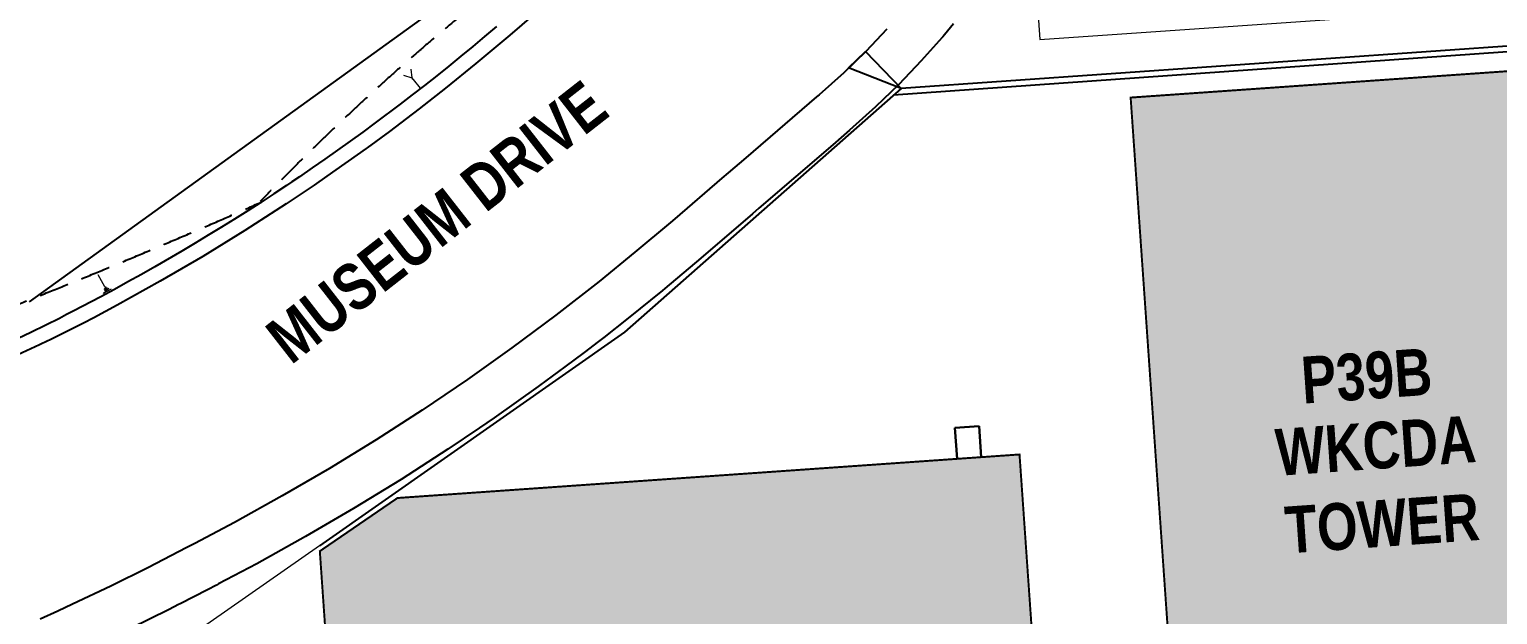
# Model space of a CAD drawing. Header units: millimetres. Extents: x 306 to 836129804, y -168137 to 818603917.
# Drawn here: x 834388714 to 834482886, y 818095066 to 818132560 of the extents above; entities that cross this region are included whole.
import ezdxf
from ezdxf.xclip import XClip

# ---------------------------------------------------------------- set-up
doc = ezdxf.new("R2010")
doc.units = ezdxf.units.MM
doc.header["$LTSCALE"] = 3
doc.header["$XCLIPFRAME"] = 0
doc.linetypes.add('BORDER2', pattern=[0.875, 0.25, -0.125, 0.25, -0.125, 0, -0.125])
doc.linetypes.add('XXXXX-PIW-DWG-P00-XXXX-R100-WS4-00$0$XXXXX-PIW-P-WHCGRDP1-XXX$0$HIDDEN', pattern=[9.525, 6.35, -3.175])
doc.layers.get('Defpoints').update_dxf_attribs({"color": 32})
for name, color, linetype in [('00_Xref', 7, 'Continuous'), ('AR-ROAD_AR_BS_MI_', 251, 'Continuous'), ('UAJ_M+', 251, 'Continuous'), ('XXXXX-PIW-DWG-P00-XXXX-R100-WS4-00$0$XXXXX-PIW-P-WHCGRDP1-XXX$0$MMH125__', 253, 'XXXXX-PIW-DWG-P00-XXXX-R100-WS4-00$0$XXXXX-PIW-P-WHCGRDP1-XXX$0$HIDDEN'), ('XXXXX-PIW-DWG-P00-XXXX-R100-WS4-00$0$XXXXX-PIW-P-WHCGRDP1-XXX$0$MMH813__', 253, 'Continuous'), ('XXXXX-PIW-DWG-P00-XXXX-R100-WS4-00$0$XXXXX-PIW-P-WHCGRDP1_RUN IN AND OUT-XXX$0$MMH813_S', 253, 'Continuous')]:
    doc.layers.add(name, color=color, linetype=linetype)
for name, color, linetype, lineweight in [('UAJ-00ANNO-t', 7, 'Continuous', 5), ('UAJ-27ROOF-d', 251, 'Continuous', 5), ('XXXXX-PIW-DWG-P00-XXXX-R100-WS4-00$0$XXXXX-PIW-P-WHCGRDP1-XXX$0$MMH125CS', 253, 'Continuous', 18), ('XXXXX-PIW-DWG-P00-XXXX-R100-WS4-00$0$XXXXX-PIW-P-WHCGRDP1-XXX$0$MMH125FS', 253, 'Continuous', 18)]:
    doc.layers.add(name, color=color, linetype=linetype, lineweight=lineweight)
doc.styles.add('_BOLD', font='arialbd.ttf', dxfattribs={"width": 0.8})

# ---------------------------------------------------------------- blocks, each defined once
blk = doc.blocks.new('XXXXX-PIW-DWG-P00-XXXX-R100-WS4-00$0$XXXXX-PIW-P-WHCGRDP1-XXX$0$FILL-SLOPE')
at = {"flags": 128}
blk.add_lwpolyline([(-0.06, 0.25), (0.06, 0.25), (-0.03772, 0.22678), (0.0279, 0.22678), (-0.02004, 0.20996), (0.02116, 0.20892), (-0.01586, 0.19736), (0, 0.18052), (0, 0)], dxfattribs=at)
blk = doc.blocks.new('XXXXX-PIW-DWG-P00-XXXX-R100-WS4-00$0$XXXXX-PIW-P-WHCGRDP1-XXX$0$CUT-SLOPE')
at = {"layer": 'XXXXX-PIW-DWG-P00-XXXX-R100-WS4-00$0$XXXXX-PIW-P-WHCGRDP1-XXX$0$MMH125CS'}
for p, q in [((0.4, 16.5), (-0.5, 16)), ((-0.5, 16), (0.4, 15.5)), ((0.4, 15.5), (-0.5, 15)), ((-0.5, 15), (0.4, 14.5)), ((0, 17), (0.4, 16.5)), ((0.4, 14.5), (0, 14)), ((0, 14), (0, 0))]:
    blk.add_line(p, q, dxfattribs=at)
at = {"layer": 'XXXXX-PIW-DWG-P00-XXXX-R100-WS4-00$0$XXXXX-PIW-P-WHCGRDP1-XXX$0$MMH125CS', "ltscale": 0.5}
for points in [[(-5.7, 25.8), (0, 17)], [(5.7, 25.8), (0, 17)]]:
    blk.add_lwpolyline(points, dxfattribs=at)
blk = doc.blocks.new('x-baseplan')
at = {"layer": 'AR-ROAD_AR_BS_MI_', "color": 8}
blk.add_line((834388.714, 818115.097), (834421.217, 818138.544), dxfattribs=at)
at = {"layer": 'XXXXX-PIW-DWG-P00-XXXX-R100-WS4-00$0$XXXXX-PIW-P-WHCGRDP1-XXX$0$MMH125__', "color": 8, "ltscale": 0.1, "elevation": 5.715, "flags": 128}
for points in [[(834438.05, 818156.683, 0.003233), (834435.34, 818152.641, -0.097001), (834420.522, 818136.729, 0.037763), (834403.526, 818121.523, 11.538047)], [(834360.171, 818098.89, -0.158227), (834374.935, 818110.054, 0.019094), (834403.555, 818121.479, -0.212095)]]:
    blk.add_lwpolyline(points, format="xyb", dxfattribs=at)
at = {"layer": 'XXXXX-PIW-DWG-P00-XXXX-R100-WS4-00$0$XXXXX-PIW-P-WHCGRDP1-XXX$0$MMH813__', "color": 8, "ltscale": 0.005142, "elevation": 5.715}
blk.add_lwpolyline([(834418.668, 818132.751), (834417.911, 818132.108), (834417.149, 818131.471), (834416.383, 818130.839), (834415.613, 818130.213), (834414.838, 818129.591), (834414.059, 818128.976), (834413.275, 818128.365), (834412.488, 818127.761), (834410.9, 818126.568), (834410.1, 818125.98), (834409.296, 818125.397), (834408.487, 818124.82), (834407.675, 818124.249), (834406.859, 818123.683), (834406.039, 818123.124), (834405.546, 818122.791), (834405.215, 818122.569), (834404.387, 818122.021), (834403.555, 818121.479), (834402.719, 818120.942), (834401.88, 818120.411), (834401.037, 818119.886), (834400.191, 818119.367), (834399.341, 818118.854), (834398.487, 818118.347), (834396.769, 818117.35), (834395.905, 818116.861), (834395.037, 818116.378), (834394.167, 818115.901), (834393.292, 818115.43), (834391.534, 818114.506), (834391.106, 818114.286), (834390.646, 818114.045), (834389.769, 818113.6), (834388.802, 818113.132), (834387.993, 818112.757)], dxfattribs=at)
at = {"layer": 'XXXXX-PIW-DWG-P00-XXXX-R100-WS4-00$0$XXXXX-PIW-P-WHCGRDP1-XXX$0$MMH813__', "color": 8, "ltscale": 0.005142}
for points in [[(834443.715, 818132.571, 5.538), (834442.355, 818131.152, 5.523), (834440.943, 818129.785, 5.51), (834439.361, 818128.37, 5.498), (834439.21, 818128.237, 5.497), (834434.658, 818124.329, 5.401), (834433.542, 818123.376, 5.416), (834433.137, 818123.029, 5.423), (834430.103, 818120.423, 5.484), (834429.826, 818120.188, 5.485), (834427.557, 818118.278, 5.498), (834425.254, 818116.41, 5.518), (834422.485, 818114.257, 5.549), (834419.669, 818112.166, 5.589), (834416.808, 818110.137, 5.638), (834413.902, 818108.172, 5.642), (834410.954, 818106.271, 5.655), (834407.965, 818104.436, 5.676), (834404.936, 818102.668, 5.706), (834401.869, 818100.966, 5.744), (834399.329, 818099.623, 5.782), (834398.765, 818099.333, 5.791), (834396.359, 818098.093, 5.829), (834393.933, 818096.894, 5.868), (834391.486, 818095.736, 5.907), (834390.537, 818095.296, 5.923), (834389.412, 818094.774, 5.941)], [(834447.996, 818132.923, 5.78), (834447.411, 818132.222, 5.772), (834447.301, 818132.092, 5.77), (834447.253, 818132.036, 5.77), (834445.92, 818130.537, 5.753), (834444.482, 818129.036, 5.737), (834442.988, 818127.59, 5.724), (834441.315, 818126.094, 5.712), (834440.245, 818125.156, 5.692), (834435.495, 818121.1, 5.63), (834435.091, 818120.753, 5.637), (834431.779, 818117.911, 5.699), (834429.468, 818115.965, 5.713), (834429.318, 818115.841, 5.714), (834427.121, 818114.062, 5.732), (834425.55, 818112.828, 5.75), (834425.221, 818112.574, 5.753), (834424.3, 818111.869, 5.764), (834423.053, 818110.93, 5.781), (834421.431, 818109.738, 5.803), (834421.358, 818109.685, 5.805), (834418.516, 818107.671, 5.852), (834417.594, 818107.037, 5.853), (834415.556, 818105.669, 5.856), (834412.552, 818103.732, 5.869), (834409.506, 818101.863, 5.89), (834406.42, 818100.061, 5.92), (834403.295, 818098.327, 5.959), (834400.846, 818097.031, 5.994), (834400.707, 818096.959, 5.996), (834400.132, 818096.663, 6.005), (834398.396, 818095.765, 6.032), (834398.283, 818095.706, 6.034), (834397.681, 818095.4, 6.044), (834395.209, 818094.179, 6.082)], [(834423.236, 818135.386, 0), (834419.52, 818132.197, 0), (834417.478, 818130.477, 0), (834417.344, 818130.367, 0), (834415.403, 818128.795, 0), (834414.014, 818127.704, 0), (834413.724, 818127.48, 0), (834412.91, 818126.857, 0), (834411.808, 818126.027, 0), (834410.374, 818124.974, 0), (834410.31, 818124.927, 0), (834407.798, 818123.147, 0), (834406.983, 818122.587, 0), (834405.181, 818121.377, 0), (834402.527, 818119.666, 0), (834399.835, 818118.013, 0), (834397.108, 818116.421, 0), (834394.346, 818114.889, 0), (834392.839, 818114.086, 0), (834392.182, 818113.742, 0), (834391.551, 818113.418, 0), (834389.999, 818112.658, 0), (834389.898, 818112.609, 0), (834389.359, 818112.353, 0), (834387.151, 818111.325, 0)], [(834418.668, 818132.751, 4.768), (834417.911, 818132.108, 4.773), (834417.149, 818131.471, 4.778), (834416.383, 818130.839, 4.785), (834415.613, 818130.213, 4.792), (834414.838, 818129.591, 4.799), (834414.059, 818128.976, 4.81), (834413.275, 818128.365, 4.819), (834412.488, 818127.761, 4.829), (834410.9, 818126.568, 4.854), (834410.1, 818125.98, 4.866), (834409.296, 818125.397, 4.881), (834408.487, 818124.82, 4.896), (834407.675, 818124.249, 4.911), (834406.859, 818123.683, 4.932), (834406.039, 818123.124, 4.958), (834405.546, 818122.791, 4.974), (834405.215, 818122.569, 4.985), (834404.387, 818122.021, 5.012), (834403.555, 818121.479, 5.041), (834402.719, 818120.942, 5.071), (834401.88, 818120.411, 5.099), (834401.037, 818119.886, 5.131), (834400.191, 818119.367, 5.163), (834399.341, 818118.854, 5.194), (834398.487, 818118.347, 5.229), (834396.769, 818117.35, 5.298), (834395.905, 818116.861, 5.335), (834395.037, 818116.378, 5.372), (834394.167, 818115.901, 5.409), (834393.292, 818115.43, 5.448), (834391.534, 818114.506, 5.527), (834391.106, 818114.286, 5.547), (834390.646, 818114.045, 5.569), (834389.769, 818113.6, 5.611), (834388.802, 818113.132, 5.656), (834387.993, 818112.757, 5.693)]]:
    blk.add_polyline3d(points, dxfattribs=at)
at = {"layer": 'XXXXX-PIW-DWG-P00-XXXX-R100-WS4-00$0$XXXXX-PIW-P-WHCGRDP1_RUN IN AND OUT-XXX$0$MMH813_S', "color": 8}
blk.add_lwpolyline([(834442.34, 818131.137), (834444.628, 818128.772), (834441.262, 818130.093), (834442.34, 818131.137)], dxfattribs=at)
at = {"layer": 'XXXXX-PIW-DWG-P00-XXXX-R100-WS4-00$0$XXXXX-PIW-P-WHCGRDP1-XXX$0$MMH125CS', "color": 8, "xscale": 0.05163768119492416, "yscale": 0.05163768119492416, "zscale": 0.05163768119492416, "rotation": 39.15769178441373}
blk.add_blockref('XXXXX-PIW-DWG-P00-XXXX-R100-WS4-00$0$XXXXX-PIW-P-WHCGRDP1-XXX$0$CUT-SLOPE', (834413.79, 818128.785), dxfattribs=at)
at = {"layer": 'XXXXX-PIW-DWG-P00-XXXX-R100-WS4-00$0$XXXXX-PIW-P-WHCGRDP1-XXX$0$MMH125FS', "color": 8, "ltscale": 100, "xscale": 4.815153737899259, "yscale": 4.815153737899259, "zscale": 4.815153737899259, "rotation": 208.7564468288244}
blk.add_blockref('XXXXX-PIW-DWG-P00-XXXX-R100-WS4-00$0$XXXXX-PIW-P-WHCGRDP1-XXX$0$FILL-SLOPE', (834393.126, 818116.836), dxfattribs=at)
blk = doc.blocks.new('3A35X-MAGP-P-LD-00-0')
at = {"layer": 'UAJ-27ROOF-d', "color": 1, "elevation": 0, "flags": 128}
blk.add_lwpolyline([(834463810, 818143659), (834456328, 818143139), (834456536, 818140146), (834452965, 818139898), (834453520, 818131917), (834491001, 818134524), (834487498, 818184881), (834479517, 818184326), (834479690, 818181832), (834476698, 818181624), (834476906, 818178631), (834479472, 818141742), (834472997, 818141291), (834472684, 818145780), (834463706, 818145156), (834463810, 818143659)], close=True, dxfattribs=at)
blk = doc.blocks.new('3A35X-MAGP-P-ADR-L00-L1')
at = {"layer": 'UAJ_M+'}
for p, q in [((834493676, 818131850), (834444142, 818128344, 5684)), ((834493647, 818132198), (834444628, 818128772)), ((834444628, 818128772), (834426893, 818113173)), ((834426893, 818113173), (834407320, 818099479)), ((834449628, 818107143), (834448082, 818107035)), ((834448082, 818107035), (834449628, 818107143)), ((834449767, 818105153), (834449628, 818107143)), ((834449628, 818107143), (834449767, 818105154)), ((834448082, 818107035), (834448221, 818105045)), ((834448221, 818105046), (834448082, 818107035))]:
    blk.add_line(p, q, dxfattribs=at)
at = {"layer": 'UAJ_M+', "color": 1, "lineweight": 9}
blk.add_line((834407320, 818099479), (834371592, 818074594), dxfattribs=at)

msp = doc.modelspace()

# ---------------------------------------------------------------- hatches: boundary and pattern name
h = msp.add_hatch(color=252)
h.dxf.hatch_style = 1
h.paths.add_polyline_path([(834459349, 818128192), (834487188, 818130138), (834490793, 818078468), (834462961, 818076523)])
h = msp.add_hatch(color=252)
h.dxf.hatch_style = 1
h.paths.add_polyline_path([(834452221, 818105325), (834412322, 818102536), (834407344, 818099130), (834409089, 818074161), (834454179, 818077313)])

# ---------------------------------------------------------------- linework, layer by layer
at = {"layer": 'Defpoints', "linetype": 'BORDER2', "ltscale": 3, "const_width": 125, "elevation": 0}
msp.add_lwpolyline([(834487181, 818130137), (834459348, 818128192), (834462960, 818076523), (834490793, 818078468), (834487181, 818130137)], dxfattribs=at)
at = {"layer": 'Defpoints', "linetype": 'BORDER2', "ltscale": 3, "const_width": 125}
msp.add_lwpolyline([(834452221, 818105325), (834412322, 818102536), (834407344, 818099130), (834409089, 818074161), (834454179, 818077313)], close=True, dxfattribs=at)

# ---------------------------------------------------------------- block references
at = {"rotation": 0.001091446304688521}
msp.add_blockref('3A35X-MAGP-P-ADR-L00-L1', (15584, -15898), dxfattribs=at)
at = {"ltscale": 0.5}
msp.add_blockref('3A35X-MAGP-P-LD-00-0', (0, 0), dxfattribs=at)
at = {"layer": '00_Xref'}
ref = msp.add_blockref('x-baseplan', (0, 0), dxfattribs=dict(at, xscale=1000, yscale=1000, zscale=1000))
XClip(ref).set_block_clipping_path([(834130.0932744878, 818214.2808966772), (834660.7980561039, 818251.3812309058), (834689.2509440434, 817844.3745563453), (834158.5461624272, 817807.2742220557)])

# ---------------------------------------------------------------- texts
at = {"layer": 'UAJ-00ANNO-t', "ltscale": 0.5, "style": '_BOLD', "width": 0.8}
msp.add_text('MUSEUM DRIVE', height=3000, rotation=38, dxfattribs=at).set_placement((834405497, 818111023, 11319))
at = {"layer": 'UAJ-00ANNO-t', "style": '_BOLD', "width": 0.8}
for s, p in [('P39B', (834470401, 818108580, 0)), ('WKCDA', (834468759, 818103952, 0)), ('TOWER', (834469361, 818098981, 0))]:
    msp.add_text(s, height=3000, rotation=4, dxfattribs=at).set_placement(p)

doc.saveas('drawing.dxf')
